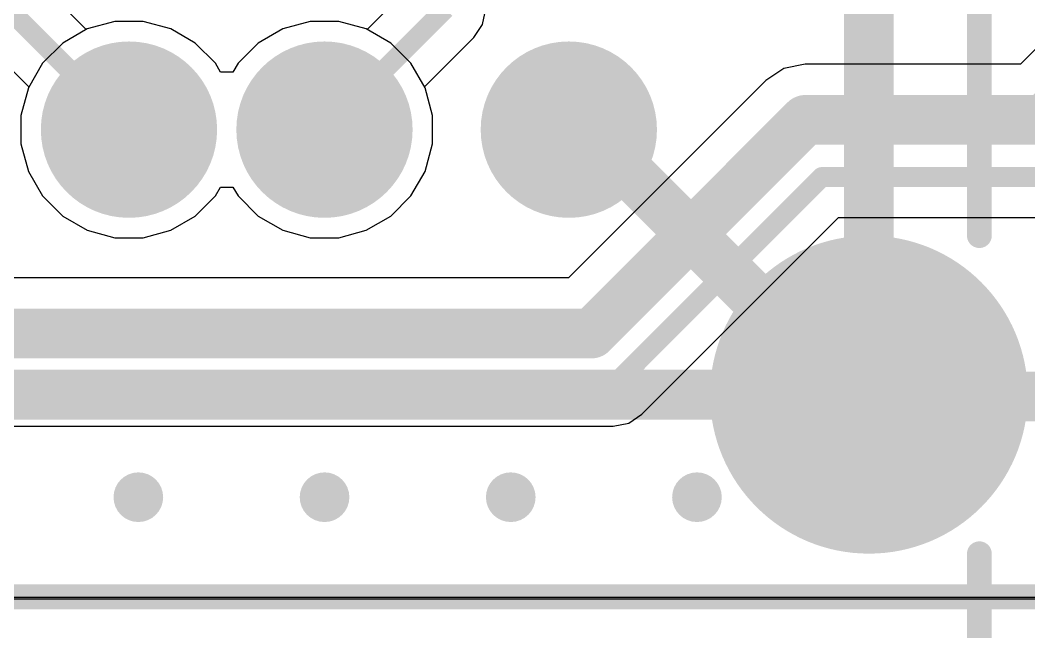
# Model space of a CAD drawing. Header units: millimetres. Extents: x -0.01 to 1.06, y -0.37 to 1.79.
# Drawn here: x 0.4168 to 0.8231, y -0.0128 to 0.2334 of the extents above; entities that cross this region are included whole.
import ezdxf

# ---------------------------------------------------------------- set-up
doc = ezdxf.new("R2010")
doc.units = ezdxf.units.MM
doc.header["$MEASUREMENT"] = 0
for name, color, linetype in [('BottomLayer', 5, 'Continuous'), ('BottomSolder', 6, 'Continuous'), ('Mechanical1', 6, 'Continuous'), ('MultiLayer', 9, 'Continuous'), ('PadHoleLayer', 156, 'Continuous'), ('TopLayer', 1, 'Continuous'), ('TopOverlay', 2, 'Continuous'), ('TopSolder', 216, 'Continuous'), ('ViaHoleLayer', 16, 'Continuous')]:
    doc.layers.add(name, color=color, linetype=linetype)

# ---------------------------------------------------------------- blocks, each defined once
blk = doc.blocks.new('USB2_5_2_____________15')
at = {"layer": 'BottomLayer'}
h = blk.add_hatch(color=5, dxfattribs=at)
edge = h.paths.add_edge_path()
edge.add_arc((0.37362, 0.25), 0.06, 0, 360)
h = blk.add_hatch(color=5, dxfattribs=at)
edge = h.paths.add_edge_path()
edge.add_arc((0.26693, 0.12913), 0.0315, 0, 360)
h = blk.add_hatch(color=5, dxfattribs=at)
edge = h.paths.add_edge_path()
edge.add_arc((0.26693, 0.03071), 0.0315, 0, 360)
h = blk.add_hatch(color=5, dxfattribs=at)
edge = h.paths.add_edge_path()
edge.add_arc((0.26693, -0.04803), 0.0315, 0, 360)
at = {"layer": 'BottomSolder'}
h = blk.add_hatch(color=6, dxfattribs=at)
edge = h.paths.add_edge_path()
edge.add_arc((0.37362, 0.25), 0.064, 0, 360)
h = blk.add_hatch(color=6, dxfattribs=at)
edge = h.paths.add_edge_path()
edge.add_arc((0.26693, 0.12913), 0.0355, 0, 360)
h = blk.add_hatch(color=6, dxfattribs=at)
edge = h.paths.add_edge_path()
edge.add_arc((0.26693, 0.03071), 0.0355, 0, 360)
h = blk.add_hatch(color=6, dxfattribs=at)
edge = h.paths.add_edge_path()
edge.add_arc((0.26693, -0.04803), 0.0355, 0, 360)
at = {"layer": 'MultiLayer'}
h = blk.add_hatch(color=9, dxfattribs=at)
edge = h.paths.add_edge_path()
edge.add_arc((0.37362, 0.25), 0.06, 0, 360)
h = blk.add_hatch(color=9, dxfattribs=at)
edge = h.paths.add_edge_path()
edge.add_arc((0.26693, 0.12913), 0.0315, 0, 360)
h = blk.add_hatch(color=9, dxfattribs=at)
edge = h.paths.add_edge_path()
edge.add_arc((0.26693, 0.03071), 0.0315, 0, 360)
h = blk.add_hatch(color=9, dxfattribs=at)
edge = h.paths.add_edge_path()
edge.add_arc((0.26693, -0.04803), 0.0315, 0, 360)
at = {"layer": 'PadHoleLayer'}
h = blk.add_hatch(color=156, dxfattribs=at)
edge = h.paths.add_edge_path()
edge.add_arc((0.37362, 0.25), 0.0475, 0, 360)
h = blk.add_hatch(color=156, dxfattribs=at)
edge = h.paths.add_edge_path()
edge.add_arc((0.26693, 0.12913), 0.01969, 0, 360)
h = blk.add_hatch(color=156, dxfattribs=at)
edge = h.paths.add_edge_path()
edge.add_arc((0.26693, 0.03071), 0.01969, 0, 360)
h = blk.add_hatch(color=156, dxfattribs=at)
edge = h.paths.add_edge_path()
edge.add_arc((0.26693, -0.04803), 0.01969, 0, 360)
at = {"layer": 'TopLayer'}
h = blk.add_hatch(color=1, dxfattribs=at)
edge = h.paths.add_edge_path()
edge.add_arc((0.37362, 0.25), 0.06, 0, 360)
h = blk.add_hatch(color=1, dxfattribs=at)
edge = h.paths.add_edge_path()
edge.add_arc((0.26693, 0.12913), 0.0315, 0, 360)
h = blk.add_hatch(color=1, dxfattribs=at)
edge = h.paths.add_edge_path()
edge.add_arc((0.26693, 0.03071), 0.0315, 0, 360)
h = blk.add_hatch(color=1, dxfattribs=at)
edge = h.paths.add_edge_path()
edge.add_arc((0.26693, -0.04803), 0.0315, 0, 360)
at = {"layer": 'TopSolder'}
h = blk.add_hatch(color=216, dxfattribs=at)
edge = h.paths.add_edge_path()
edge.add_arc((0.37362, 0.25), 0.064, 0, 360)
h = blk.add_hatch(color=216, dxfattribs=at)
edge = h.paths.add_edge_path()
edge.add_arc((0.26693, 0.12913), 0.0355, 0, 360)
h = blk.add_hatch(color=216, dxfattribs=at)
edge = h.paths.add_edge_path()
edge.add_arc((0.26693, 0.03071), 0.0355, 0, 360)
h = blk.add_hatch(color=216, dxfattribs=at)
edge = h.paths.add_edge_path()
edge.add_arc((0.26693, -0.04803), 0.0355, 0, 360)
at = {"layer": 'TopOverlay', "const_width": 0.01}
for points in [[(0.30958, 0.29449), (0.21404, 0.29449)], [(0.82228, 0.29449), (0.43767, 0.29449)]]:
    blk.add_lwpolyline(points, dxfattribs=at)
at = {"layer": 'TopOverlay', "const_width": 0.005}
for points in [[(0.30708, 0.29449, 1), (0.31208, 0.29449, 1)], [(0.43517, 0.29449, 1), (0.44016, 0.29449, 1)]]:
    blk.add_lwpolyline(points, format="xyb", close=True, dxfattribs=at)

msp = doc.modelspace()

# ---------------------------------------------------------------- hatches: boundary and pattern name
at = {"layer": 'BottomLayer'}
h = msp.add_hatch(color=5, dxfattribs=at)
edge = h.paths.add_edge_path()
edge.add_arc((0.4644, 0.04141), 0.01, 0, 360)
h = msp.add_hatch(color=5, dxfattribs=at)
edge = h.paths.add_edge_path()
edge.add_arc((0.5394, 0.04141), 0.01, 0, 360)
h = msp.add_hatch(color=5, dxfattribs=at)
edge = h.paths.add_edge_path()
edge.add_arc((0.6144, 0.04141), 0.01, 0, 360)
h = msp.add_hatch(color=5, dxfattribs=at)
edge = h.paths.add_edge_path()
edge.add_arc((0.6894, 0.04141), 0.01, 0, 360)
at = {"layer": 'TopLayer'}
h = msp.add_hatch(color=1, dxfattribs=at)
edge = h.paths.add_edge_path()
edge.add_arc((0.4644, 0.04141), 0.01, 0, 360)
h = msp.add_hatch(color=1, dxfattribs=at)
edge = h.paths.add_edge_path()
edge.add_arc((0.5394, 0.04141), 0.01, 0, 360)
h = msp.add_hatch(color=1, dxfattribs=at)
edge = h.paths.add_edge_path()
edge.add_arc((0.6144, 0.04141), 0.01, 0, 360)
h = msp.add_hatch(color=1, dxfattribs=at)
edge = h.paths.add_edge_path()
edge.add_arc((0.6894, 0.04141), 0.01, 0, 360)
at = {"layer": 'ViaHoleLayer'}
h = msp.add_hatch(color=16, dxfattribs=at)
edge = h.paths.add_edge_path()
edge.add_arc((0.4644, 0.04141), 0.006, 0, 360)
h = msp.add_hatch(color=16, dxfattribs=at)
edge = h.paths.add_edge_path()
edge.add_arc((0.5394, 0.04141), 0.006, 0, 360)
h = msp.add_hatch(color=16, dxfattribs=at)
edge = h.paths.add_edge_path()
edge.add_arc((0.6144, 0.04141), 0.006, 0, 360)
h = msp.add_hatch(color=16, dxfattribs=at)
edge = h.paths.add_edge_path()
edge.add_arc((0.6894, 0.04141), 0.006, 0, 360)

# ---------------------------------------------------------------- linework, layer by layer
at = {"layer": 'BottomLayer'}
for p, q in [((0.44341, 0.22967), (0.42631, 0.24677)), ((0.57169, 0.24477), (0.55658, 0.22967)), ((0.60307, 0.23177), (0.60431, 0.23801)), ((0.4549, 0.23288), (0.44384, 0.22991)), ((0.46636, 0.23288), (0.4549, 0.23288)), ((0.47742, 0.22991), (0.46636, 0.23288)), ((0.53364, 0.23288), (0.52258, 0.22991)), ((0.5451, 0.23288), (0.53364, 0.23288)), ((0.55616, 0.22991), (0.5451, 0.23288)), ((0.59954, 0.22648), (0.60307, 0.23177)), ((0.39846, 0.22848), (0.42034, 0.2066)), ((0.44384, 0.22991), (0.44341, 0.22967)), ((0.48734, 0.22419), (0.47742, 0.22991)), ((0.52258, 0.22991), (0.51266, 0.22419)), ((0.55658, 0.22967), (0.55616, 0.22991)), ((0.83197, 0.228), (0.81971, 0.21574)), ((0.49544, 0.21609), (0.48734, 0.22419)), ((0.51266, 0.22419), (0.50456, 0.21609)), ((0.57966, 0.2066), (0.59954, 0.22648)), ((0.4975, 0.21251), (0.49544, 0.21609)), ((0.50456, 0.21609), (0.5025, 0.21251)), ((0.733, 0.21574), (0.72442, 0.21403)), ((0.81971, 0.21574), (0.733, 0.21574)), ((0.5025, 0.21251), (0.4975, 0.21251)), ((0.72442, 0.21403), (0.71714, 0.20917)), ((0.71714, 0.20917), (0.63771, 0.12974)), ((0.4201, 0.20617), (0.41713, 0.19511)), ((0.42034, 0.2066), (0.4201, 0.20617)), ((0.5799, 0.20617), (0.57966, 0.2066)), ((0.58287, 0.19511), (0.5799, 0.20617)), ((0.41713, 0.19511), (0.41713, 0.18366)), ((0.58287, 0.18366), (0.58287, 0.19511)), ((0.41713, 0.18366), (0.4201, 0.17259)), ((0.5799, 0.17259), (0.58287, 0.18366)), ((0.4201, 0.17259), (0.42582, 0.16267)), ((0.57418, 0.16267), (0.5799, 0.17259)), ((0.42582, 0.16267), (0.43392, 0.15458)), ((0.48734, 0.15458), (0.49544, 0.16267)), ((0.49544, 0.16267), (0.4975, 0.16625)), ((0.4975, 0.16625), (0.5025, 0.16625)), ((0.5025, 0.16625), (0.50456, 0.16267)), ((0.50456, 0.16267), (0.51266, 0.15458)), ((0.56608, 0.15458), (0.57418, 0.16267)), ((0.43392, 0.15458), (0.44384, 0.14885)), ((0.47742, 0.14885), (0.48734, 0.15458)), ((0.51266, 0.15458), (0.52258, 0.14885)), ((0.55616, 0.14885), (0.56608, 0.15458)), ((0.66723, 0.07478), (0.74646, 0.154)), ((0.74646, 0.154), (0.849, 0.154)), ((0.44384, 0.14885), (0.4549, 0.14589)), ((0.46636, 0.14589), (0.47742, 0.14885)), ((0.52258, 0.14885), (0.53364, 0.14589)), ((0.5451, 0.14589), (0.55616, 0.14885)), ((0.4549, 0.14589), (0.46636, 0.14589)), ((0.53364, 0.14589), (0.5451, 0.14589)), ((0.63771, 0.12974), (0.40029, 0.12974)), ((0.66194, 0.07124), (0.66723, 0.07478)), ((0.375, 0.07), (0.6557, 0.07)), ((0.6557, 0.07), (0.66194, 0.07124)), ((0.92372, 0.00106), (0.08169, 0.001))]:
    msp.add_line(p, q, dxfattribs=at)
for points, const_width in [([(0.41, 0.24001), (0.46063, 0.18938)], 0.008), ([(0.53937, 0.18938), (0.588, 0.23801)], 0.008), ([(0.829, 0.19331), (0.8544, 0.21871)], 0.02), ([(0.647, 0.10731), (0.733, 0.19331)], 0.02), ([(0.733, 0.19331), (0.829, 0.19331)], 0.02), ([(0.6557, 0.08631), (0.7397, 0.17031)], 0.008), ([(0.7397, 0.17031), (0.849, 0.17031)], 0.008), ([(0.391, 0.10731), (0.647, 0.10731)], 0.02), ([(0.375, 0.08631), (0.6557, 0.08631)], 0.008)]:
    msp.add_lwpolyline(points, dxfattribs=dict(at, const_width=const_width))
for points, const_width in [([(0.728, 0.19331, 1), (0.738, 0.19331, 1)], 0.01), ([(0.728, 0.19331, 1), (0.738, 0.19331, 1)], 0.01), ([(0.824, 0.19331, 1), (0.834, 0.19331, 1)], 0.01), ([(0.824, 0.19331, 1), (0.834, 0.19331, 1)], 0.01), ([(0.45863, 0.18938, 1), (0.46263, 0.18938, 1)], 0.004), ([(0.53737, 0.18938, 1), (0.54137, 0.18938, 1)], 0.004), ([(0.7377, 0.17031, 1), (0.7417, 0.17031, 1)], 0.004), ([(0.7377, 0.17031, 1), (0.7417, 0.17031, 1)], 0.004), ([(0.642, 0.10731, 1), (0.652, 0.10731, 1)], 0.01), ([(0.642, 0.10731, 1), (0.652, 0.10731, 1)], 0.01), ([(0.6537, 0.08631, 1), (0.6577, 0.08631, 1)], 0.004), ([(0.6537, 0.08631, 1), (0.6577, 0.08631, 1)], 0.004)]:
    msp.add_lwpolyline(points, format="xyb", close=True, dxfattribs=dict(at, const_width=const_width))
at = {"layer": 'Mechanical1', "const_width": 0.01}
msp.add_lwpolyline([(0.08, 0.00131), (0.92, 0.00131)], dxfattribs=at)
at = {"layer": 'TopLayer'}
for p, q in [((0.4549, 0.23288), (0.44384, 0.22991)), ((0.46636, 0.23288), (0.4549, 0.23288)), ((0.47742, 0.22991), (0.46636, 0.23288)), ((0.53364, 0.23288), (0.52258, 0.22991)), ((0.5451, 0.23288), (0.53364, 0.23288)), ((0.55616, 0.22991), (0.5451, 0.23288)), ((0.44384, 0.22991), (0.43392, 0.22419)), ((0.48734, 0.22419), (0.47742, 0.22991)), ((0.52258, 0.22991), (0.51266, 0.22419)), ((0.56608, 0.22419), (0.55616, 0.22991)), ((0.43392, 0.22419), (0.42582, 0.21609)), ((0.49544, 0.21609), (0.48734, 0.22419)), ((0.51266, 0.22419), (0.50456, 0.21609)), ((0.57418, 0.21609), (0.56608, 0.22419)), ((0.42582, 0.21609), (0.4201, 0.20617)), ((0.4975, 0.21251), (0.49544, 0.21609)), ((0.50456, 0.21609), (0.5025, 0.21251)), ((0.5799, 0.20617), (0.57418, 0.21609)), ((0.5025, 0.21251), (0.4975, 0.21251)), ((0.4201, 0.20617), (0.41713, 0.19511)), ((0.58287, 0.19511), (0.5799, 0.20617)), ((0.41713, 0.19511), (0.41713, 0.18366)), ((0.58287, 0.18366), (0.58287, 0.19511)), ((0.41713, 0.18366), (0.4201, 0.17259)), ((0.5799, 0.17259), (0.58287, 0.18366)), ((0.4201, 0.17259), (0.42582, 0.16267)), ((0.57418, 0.16267), (0.5799, 0.17259)), ((0.42582, 0.16267), (0.43392, 0.15458)), ((0.48734, 0.15458), (0.49544, 0.16267)), ((0.49544, 0.16267), (0.4975, 0.16625)), ((0.4975, 0.16625), (0.5025, 0.16625)), ((0.5025, 0.16625), (0.50456, 0.16267)), ((0.50456, 0.16267), (0.51266, 0.15458)), ((0.56608, 0.15458), (0.57418, 0.16267)), ((0.43392, 0.15458), (0.44384, 0.14885)), ((0.47742, 0.14885), (0.48734, 0.15458)), ((0.51266, 0.15458), (0.52258, 0.14885)), ((0.55616, 0.14885), (0.56608, 0.15458)), ((0.44384, 0.14885), (0.4549, 0.14589)), ((0.46636, 0.14589), (0.47742, 0.14885)), ((0.52258, 0.14885), (0.53364, 0.14589)), ((0.5451, 0.14589), (0.55616, 0.14885)), ((0.4549, 0.14589), (0.46636, 0.14589)), ((0.53364, 0.14589), (0.5451, 0.14589)), ((0.92304, 0.00037), (0.081, 0.00031))]:
    msp.add_line(p, q, dxfattribs=at)
at = {"layer": 'TopLayer', "const_width": 0.02}
for points in [[(0.75866, 0.08269), (0.75866, 0.30631)], [(0.6378, 0.18938), (0.64488, 0.18938)], [(0.64488, 0.18938), (0.75157, 0.08269)], [(0.24134, 0.08269), (0.75157, 0.08269)], [(0.75157, 0.08269), (0.75866, 0.08269)], [(0.75866, 0.08269), (0.75866, 0.08269)], [(0.75866, 0.08269), (0.75935, 0.082)], [(0.75935, 0.082), (0.91931, 0.082)]]:
    msp.add_lwpolyline(points, dxfattribs=at)
at = {"layer": 'TopLayer', "const_width": 0.01}
for points in [[(0.6328, 0.18938, 1), (0.6428, 0.18938, 1)], [(0.63988, 0.18938, 1), (0.64988, 0.18938, 1)], [(0.63988, 0.18938, 1), (0.64988, 0.18938, 1)], [(0.74657, 0.08269, 1), (0.75657, 0.08269, 1)], [(0.74657, 0.08269, 1), (0.75657, 0.08269, 1)], [(0.74657, 0.08269, 1), (0.75657, 0.08269, 1)], [(0.75366, 0.08269, 1), (0.76366, 0.08269, 1)], [(0.75366, 0.08269, 1), (0.76366, 0.08269, 1)], [(0.75366, 0.08269, 1), (0.76366, 0.08269, 1)], [(0.75366, 0.08269, 1), (0.76366, 0.08269, 1)], [(0.75366, 0.08269, 1), (0.76366, 0.08269, 1)], [(0.75435, 0.082, 1), (0.76435, 0.082, 1)], [(0.75435, 0.082, 1), (0.76435, 0.082, 1)]]:
    msp.add_lwpolyline(points, format="xyb", close=True, dxfattribs=at)

# ---------------------------------------------------------------- block references
at = {"rotation": 270}
msp.add_blockref('USB2_5_2_____________15', (0.50866, 0.45631), dxfattribs=at)

doc.saveas('drawing.dxf')
